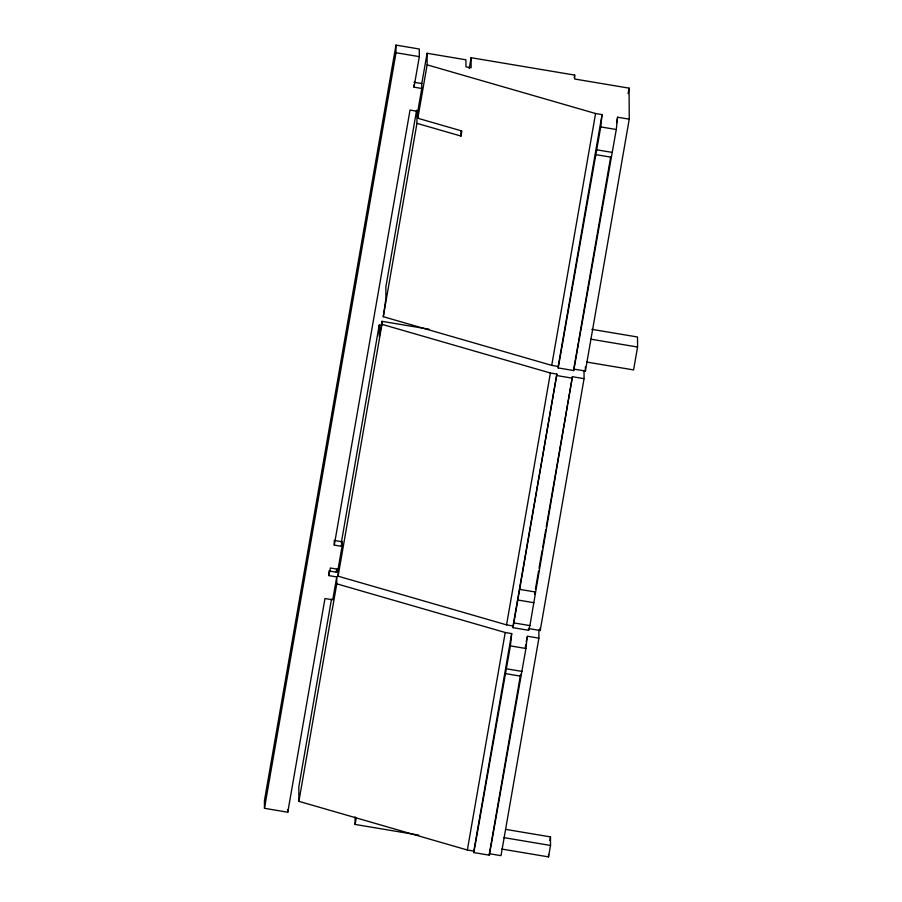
<?xml version="1.0" encoding="UTF-8"?>
<svg xmlns="http://www.w3.org/2000/svg" width="902" height="902" viewBox="0 0 902 902"><rect width="100%" height="100%" fill="white"/><g stroke="black" fill="none" stroke-linecap="round" stroke-linejoin="round"><path stroke-width="1.35" d="M520.589 674.358L489.358 853.709L501.016 855.66L538.889 638.154L527.23 636.192L525.922 648.504L489.369 855.186L473.832 852.582L510.385 645.9L511.693 633.587L505.221 632.505L336.773 583.819L336.739 576.93L328.971 575.623L328.948 570.943M528.572 630.284L528.561 628.559L540.219 630.521L584.068 378.66L572.409 376.709L529.914 625.605L528.572 630.284L513.035 627.679L556.872 374.093L550.4 373.011L381.952 324.325L381.941 321.315L428.98 329.207M629.246 119.165L617.588 117.215L616.28 129.527L573.751 370.553L558.214 367.937L600.743 126.911L602.051 114.61L595.579 113.517L427.131 64.843L427.074 53.274L465.917 59.791L465.951 66.861L471.137 67.74L471.081 57.705L574.675 75.091L574.698 79.026L629.077 88.148L629.246 119.165L585.398 371.026L573.74 369.076L578.396 342.365M416.882 111.78L416.95 123.349L461.001 136.078L461.88 130.993L417.829 118.263L417.795 111.374L421.775 88.475L414.007 87.167L419.329 56.646L419.283 49.012L395.978 45.1L264.433 800.672L264.466 808.305L287.772 812.217L324.979 598.522L332.748 599.819L336.739 576.93M264.466 808.305L396.023 52.733L395.978 45.1M328.971 575.623L330.301 567.989L338.07 569.297L338.103 576.186L506.552 624.872L513.024 625.954L513.035 627.679M338.07 569.297L342.05 546.398L334.281 545.09L410.027 110.067L417.795 111.374M331.508 599.097L298.821 786.815L298.9 801.337L467.349 850.011L473.821 851.105L473.832 852.582M336.232 571.992L336.694 569.297L336.717 572.251L330.233 571.169M341.306 542.812L379.223 325.07L381.963 325.532M416.623 110.213L385.864 286.915L385.921 298.415L383.282 316.692L551.731 365.378L558.203 366.46L558.214 367.937M341.328 545.766L342.027 541.719L334.259 540.422L334.281 545.09M421.753 83.796L427.074 53.274M381.941 321.315L379.28 336.581L379.223 325.07M298.9 801.337L336.773 583.819M338.103 576.186L381.952 324.325M383.282 316.692L416.95 123.349M417.829 118.263L427.131 64.843M469.187 68.586L471.081 57.705M418.731 835.117L355.117 824.439L356.222 818.08M574.202 77.843L574.675 75.091M467.349 850.011L505.221 632.505M506.552 624.872L550.4 373.011M551.731 365.378L595.579 113.517M473.821 851.105L511.693 633.587M513.024 625.954L556.872 374.093M558.203 366.46L602.051 114.61M525.302 647.298L525.787 644.524M526.261 641.75L526.993 637.579M534.536 594.215L534.987 591.678M535.45 589.029L538.573 571.09M539.046 568.328L542.17 550.389M542.654 547.638L545.778 529.699M546.251 526.937L567.538 404.694M567.764 403.419L572.409 376.709M578.61 341.091L610.71 156.756M616.618 122.762L617.588 117.215M628.119 93.65L629.077 88.148M549.825 840.709L550.479 836.898L506.225 829.468M501.692 849.041L548.54 856.9L550.524 845.456L550.479 836.898M591.881 329.343L637.522 336.998L637.567 347.033L633.587 369.921L586.74 362.063M396.023 52.733L419.329 56.646M413.984 82.251L421.753 83.548L421.775 88.475M600.743 126.911L616.28 129.527M596.763 149.811L612.3 152.415M595.399 154.558L610.936 157.162M590.731 339.163L637.567 347.033M556.884 375.57L572.42 378.186M519.687 589.378L535.236 591.983M518.357 600.101L533.905 602.716M514.377 623L529.914 625.605M510.385 645.9L525.922 648.504M506.405 668.788L521.942 671.404M505.041 673.535L520.578 676.15M503.677 837.586L550.524 845.456M585.375 366.888L585.398 371.026M584.022 370.384L584.068 378.66M573.74 369.076L573.751 370.553M548.517 854.453L548.54 856.9M540.197 627.803L540.219 630.521M538.844 629.991L538.889 638.154M489.358 853.709L489.369 855.186M460.967 130.88L461.001 136.078M413.995 84.709L414.007 87.167M355.072 816.874L355.117 824.439M342.027 541.719L342.05 546.398M287.761 809.669L287.772 812.217"/></g></svg>
